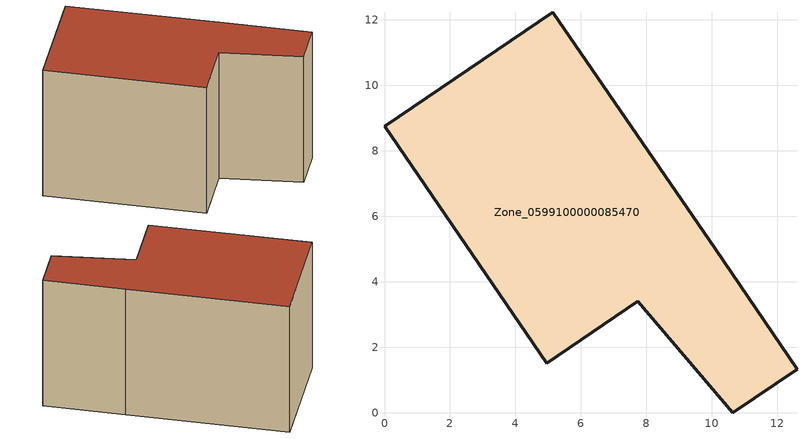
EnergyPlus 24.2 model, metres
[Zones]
Zone_0599100000085470
 floor ground (C_G): 10.1,5.01 12.6,1.33 10.64,0 7.73,3.4 4.95,1.51 0,8.75 5.15,12.23 z0
 wall outside (C_F): 5.15,12.23 0,8.75 4.95,1.51 7.73,3.4 10.64,0 12.6,1.33 10.1,5.01 5.15,12.23 z0:7.9
 roof outside (C_R): 10.1,5.01 5.15,12.23 0,8.75 4.95,1.51 7.73,3.4 10.64,0 12.6,1.33 z7.9
[BUILDING]
Pand.0599100000085470: North Axis=0; Terrain=City; Loads Convergence Tolerance Value=0.04; Temperature Convergence Tolerance Value=0.4; Solar Distribution=FullExterior; Maximum Number of Warmup Days=25; Minimum Number of Warmup Days=1
[Site:Location]
Rotterdam.The.Hague.AP_ZH_NLD Design_Conditions: Latitude=51.96; Longitude=4.45; Time Zone=1; Elevation=-4.5
[SITE:GROUNDTEMPERATURE:BUILDINGSURFACE]
18, 18, 18, 18, 18, 18, 18, 18, 18, 18, 18, 18
[MATERIAL] Thermal Absorptance=0.9; Solar Absorptance=0.7; Visible Absorptance=0.7
Name | Roughness | Thickness | Conductivity | Density | Specific Heat
G.TI.1975-1991 | MediumSmooth | 0.15 | 0.288461 | 540 | 1210
F.TI.1975-1991 | Rough | 0.3 | 0.230769 | 1920 | 840
R.TI.1975-1991 | MediumRough | 0.2 | 0.153846 | 1500 | 1000
[CONSTRUCTION]
C_G: G.TI.1975-1991
C_F: F.TI.1975-1991
C_R: R.TI.1975-1991
[ZONE]
Zone_0599100000085470: Type=1; Multiplier=1; Ceiling Height=Autocalculate; Volume=Autocalculate; Floor Area=autocalculate; Part of Total Floor Area=Yes
[ZONEINFILTRATION:DESIGNFLOWRATE]
Infil_Zone_0599100000085470: Zone or ZoneList or Space or SpaceList=Zone_0599100000085470; Schedule=AlwaysOn; Design Flow Rate Calculation Method=Flow/Area; Flow Rate per Floor Area=0.003; Constant Term Coefficient=1; Temperature Term Coefficient=0; Velocity Term Coefficient=0; Velocity Squared Term Coefficient=0
[HVACTEMPLATE:ZONE:IDEALLOADSAIRSYSTEM]
Zone_0599100000085470: Maximum Heating Supply Air Temperature=50; Minimum Cooling Supply Air Temperature=13; Maximum Heating Supply Air Humidity Ratio=0.0156; Minimum Cooling Supply Air Humidity Ratio=0.0077; Heating Limit=NoLimit; Cooling Limit=NoLimit; Dehumidification Control Type=ConstantSensibleHeatRatio; Cooling Sensible Heat Ratio=0.7; Dehumidification Setpoint=60; Humidification Control Type=None; Humidification Setpoint=30; Outdoor Air Method=None; Outdoor Air Flow Rate per Person=0.00944; Outdoor Air Flow Rate per Zone Floor Area=0; Outdoor Air Flow Rate per Zone=0; Demand Controlled Ventilation Type=None; Outdoor Air Economizer Type=NoEconomizer; Heat Recovery Type=None; Sensible Heat Recovery Effectiveness=0.7; Latent Heat Recovery Effectiveness=0.65
[ZONECONTROL:THERMOSTAT]
ThermostatControl_Zone_0599100000085470: Zone or ZoneList=Zone_0599100000085470; Control Type Schedule=DualSetpointControlType; Control 1=Thermostat_Zone_0599100000085470; Temperature Difference Between Cutout And Setpoint=0
[THERMOSTATSETPOINT:DUALSETPOINT]
Thermostat_Zone_0599100000085470: Heating Setpoint Temperature Schedule=HeatingSetpoint_Zone_0599100000085470; Cooling Setpoint Temperature Schedule=CoolingSetpoint_Zone_0599100000085470
[SCHEDULE:COMPACT]
HeatingSetpoint_Zone_0599100000085470: Through: 12/31, For: AllDays, Until: 24:00, 21
CoolingSetpoint_Zone_0599100000085470: Through: 12/31, For: AllDays, Until: 24:00, 24
DualSetpointControlType: Through: 12/31, For: AllDays, Until: 24:00, 4
AlwaysOn: Through: 12/31, For: AllDays, Until: 24:00, 1
